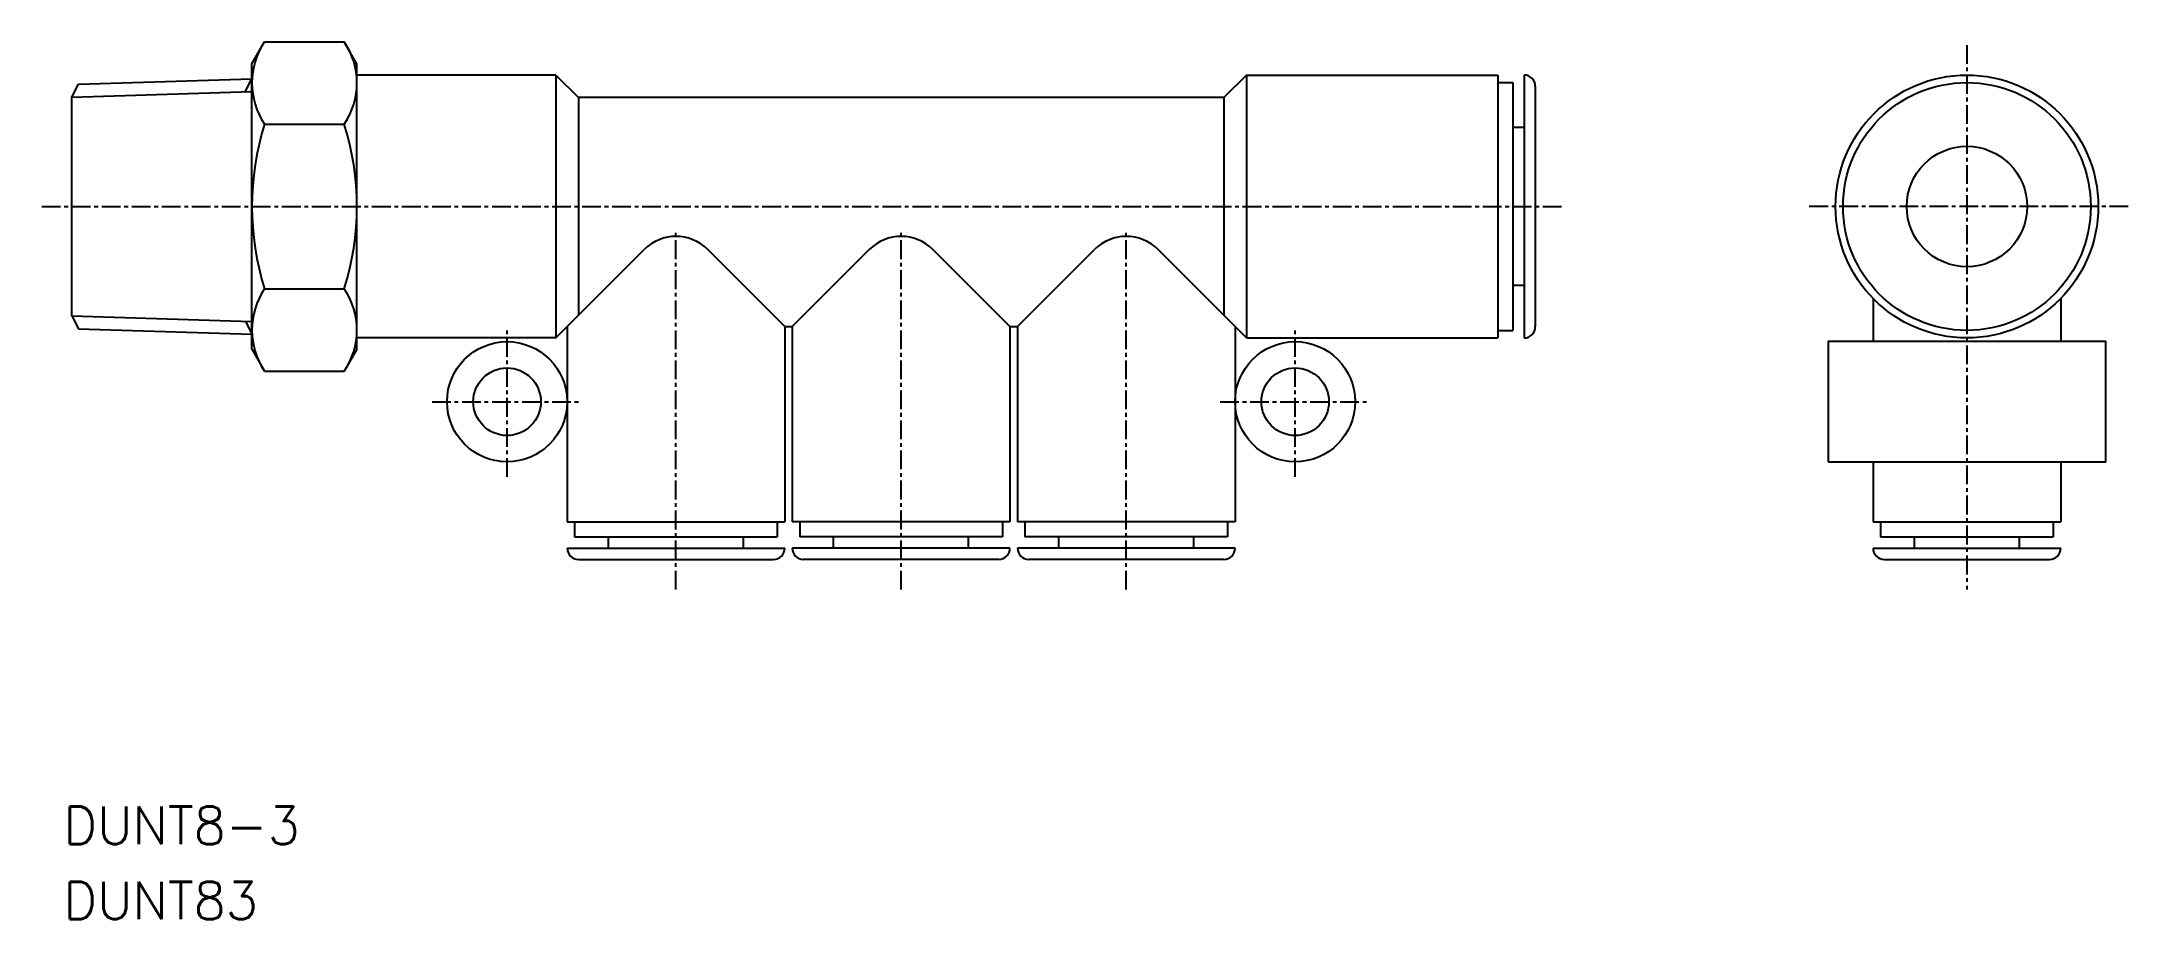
# Model space of a CAD drawing. Extents: x 62 to 201, y 69 to 127.
import ezdxf
from ezdxf.enums import TextEntityAlignment as Align

# ---------------------------------------------------------------- set-up
doc = ezdxf.new("R2010")
doc.units = 0
doc.linetypes.add('CENTER', pattern=[2, 1.25, -0.25, 0.25, -0.25])
doc.layers.get('0').update_dxf_attribs({"linetype": 'CONTINUOUS'})
doc.layers.add('CENTER', color=1, linetype='CENTER')
doc.styles.get("Standard").update_dxf_attribs({"font": 'txt.shx', "bigfont": 'extfont.shx'})

msp = doc.modelspace()

# ---------------------------------------------------------------- linework, layer by layer
at = {"color": 7, "linetype": 'CONTINUOUS'}
for p, q in [((75.75, 126), (76.6, 127.47)), ((76.6, 127.47), (81.9, 127.47)), ((82.75, 126), (81.9, 127.47)), ((75.75, 107), (75.75, 126)), ((82.75, 107), (82.75, 126)), ((96, 125.25), (82.75, 125.25)), ((96, 125.25), (97.5, 123.75)), ((96, 125.25), (96, 107.75)), ((142, 125.25), (140.5, 123.75)), ((142, 125.25), (158.75, 125.25)), ((142, 125.25), (142, 107.75)), ((158.75, 125.25), (158.75, 107.75)), ((160.5, 125.25), (160.5, 125.25)), ((160.5, 125.25), (160.5, 107.75)), ((63.75, 123.78), (64.2, 124.65)), ((63.75, 109.22), (63.75, 123.78)), ((64.2, 124.65), (75.75, 125.01)), ((140.5, 123.75), (97.5, 123.75)), ((97.5, 123.75), (97.5, 109.25)), ((140.5, 123.75), (140.5, 109.25)), ((158.75, 124.75), (159.75, 124.75)), ((159.75, 124.75), (159.75, 108.25)), ((161.25, 124.5), (161.25, 108.5)), ((76.6, 121.98), (81.9, 121.98)), ((160.5, 121.75), (159.75, 121.75)), ((96, 107.75), (101.88, 113.63)), ((111.25, 108.5), (106.12, 113.63)), ((111.75, 108.5), (116.88, 113.63)), ((126.25, 108.5), (121.12, 113.63)), ((126.75, 108.5), (131.88, 113.63)), ((142, 107.75), (136.12, 113.63)), ((160.5, 111.25), (159.75, 111.25)), ((76.6, 111.02), (81.9, 111.02)), ((183.75, 110.38), (183.75, 107.5)), ((196.25, 110.38), (196.25, 107.5)), ((63.75, 109.22), (64.2, 108.35)), ((96.75, 108.5), (96.75, 95.5)), ((111.25, 108.5), (111.75, 108.5)), ((111.25, 108.5), (111.25, 95.5)), ((111.75, 108.5), (111.75, 95.5)), ((126.25, 108.5), (126.75, 108.5)), ((126.25, 108.5), (126.25, 95.5)), ((126.75, 108.5), (126.75, 95.5)), ((141.25, 108.5), (141.25, 95.5)), ((64.2, 108.35), (75.75, 107.99)), ((96, 107.75), (82.75, 107.75)), ((142, 107.75), (158.75, 107.75)), ((158.75, 108.25), (159.75, 108.25)), ((160.5, 107.75), (160.5, 107.75)), ((75.75, 107), (76.6, 105.53)), ((82.75, 107), (81.9, 105.53)), ((76.6, 105.53), (81.9, 105.53)), ((183.75, 99.5), (183.75, 95.5)), ((196.25, 99.5), (196.25, 95.5)), ((96.75, 95.5), (111.25, 95.5)), ((97.25, 95.5), (97.25, 94.5)), ((110.75, 95.5), (110.75, 94.5)), ((126.25, 95.5), (111.75, 95.5)), ((112.25, 95.5), (112.25, 94.5)), ((125.75, 95.5), (125.75, 94.5)), ((141.25, 95.5), (126.75, 95.5)), ((127.25, 95.5), (127.25, 94.5)), ((140.75, 95.5), (140.75, 94.5)), ((183.75, 95.5), (196.25, 95.5)), ((184.25, 95.5), (184.25, 94.5)), ((195.75, 95.5), (195.75, 94.5)), ((96.75, 93.75), (96.75, 93.75)), ((96.75, 93.75), (111.25, 93.75)), ((97.25, 94.5), (110.75, 94.5)), ((99.5, 93.75), (99.5, 94.5)), ((108.5, 93.75), (108.5, 94.5)), ((111.25, 93.75), (111.25, 93.75)), ((126.25, 93.75), (111.75, 93.75)), ((111.75, 93.75), (111.75, 93.75)), ((125.75, 94.5), (112.25, 94.5)), ((114.5, 93.75), (114.5, 94.5)), ((123.5, 93.75), (123.5, 94.5)), ((126.25, 93.75), (126.25, 93.75)), ((126.75, 93.75), (126.75, 93.75)), ((141.25, 93.75), (126.75, 93.75)), ((140.75, 94.5), (127.25, 94.5)), ((129.5, 93.75), (129.5, 94.5)), ((138.5, 93.75), (138.5, 94.5)), ((141.25, 93.75), (141.25, 93.75)), ((183.75, 93.75), (183.75, 93.75)), ((183.75, 93.75), (196.25, 93.75)), ((184.25, 94.5), (195.75, 94.5)), ((186.5, 93.75), (186.5, 94.5)), ((193.5, 93.75), (193.5, 94.5)), ((196.25, 93.75), (196.25, 93.75)), ((97.5, 93), (110.5, 93)), ((125.5, 93), (112.5, 93)), ((140.5, 93), (127.5, 93)), ((184.5, 93), (195.5, 93))]:
    msp.add_line(p, q, dxfattribs=at)
at = {"color": 3, "linetype": 'CONTINUOUS'}
for p, q in [((63.75, 123.78), (75.75, 124.15)), ((75.3, 124.14), (75.75, 125.01)), ((63.75, 109.22), (75.75, 108.85)), ((75.32, 108.86), (75.75, 107.99))]:
    msp.add_line(p, q, dxfattribs=at)
at = {"color": 1, "linetype": 'CENTER'}
for p, q in [((61.75, 116.5), (163.25, 116.5)), ((104, 91), (104, 115)), ((119, 91), (119, 115)), ((134, 91), (134, 115)), ((92.75, 98.5), (92.75, 108.5)), ((145.25, 98.5), (145.25, 108.5)), ((87.75, 103.5), (97.75, 103.5)), ((140.25, 103.5), (150.25, 103.5))]:
    msp.add_line(p, q, dxfattribs=at)
at = {"color": 7, "linetype": 'CONTINUOUS'}
msp.add_lwpolyline([(180.75, 99.5), (199.25, 99.5), (199.25, 107.5), (180.75, 107.5)], close=True, dxfattribs=at)
for centre, radius in [((190, 116.5), 8.75), ((190, 116.5), 8.25), ((190, 116.5), 4.01), ((92.75, 103.5), 4), ((145.25, 103.5), 4), ((92.75, 103.5), 2.25), ((145.25, 103.5), 2.25)]:
    msp.add_circle(centre, radius, dxfattribs=at)
for centre, radius, start, end in [((80.61, 124.73), 4.86, 145.6158, 214.3842), ((77.89, 124.73), 4.86, 325.6158, 34.3842), ((160.5, 124.5), 0.75, 0, 90), ((93.9, 116.5), 18.15, 162.412, 197.588), ((64.6, 116.5), 18.15, 342.412, 17.588), ((104, 111.51), 3, 45, 135), ((119, 111.51), 3, 45, 135), ((134, 111.51), 3, 45, 135), ((80.61, 108.27), 4.86, 145.6158, 214.3842), ((77.89, 108.27), 4.86, 325.6158, 34.3842), ((160.5, 108.5), 0.75, 270, 0), ((97.5, 93.75), 0.75, 180, 270), ((110.5, 93.75), 0.75, 270, 0), ((112.5, 93.75), 0.75, 180, 270), ((125.5, 93.75), 0.75, 270, 0), ((127.5, 93.75), 0.75, 180, 270), ((140.5, 93.75), 0.75, 270, 0), ((184.5, 93.75), 0.75, 180, 270), ((195.5, 93.75), 0.75, 270, 0)]:
    msp.add_arc(centre, radius, start, end, dxfattribs=at)
at = {"layer": 'CENTER', "color": 1, "linetype": 'CENTER'}
for p, q in [((190, 127.25), (190, 91)), ((200.75, 116.5), (179.25, 116.5))]:
    msp.add_line(p, q, dxfattribs=at)

# ---------------------------------------------------------------- texts
at = {"color": 7, "linetype": 'CONTINUOUS'}
for s, p in [('DUNT8-3', (63.19, 75.29)), ('DUNT83', (63.19, 70.29))]:
    msp.add_text(s, height=2.5, dxfattribs=at).set_placement(p, align=Align.MIDDLE_LEFT)

doc.saveas('drawing.dxf')
